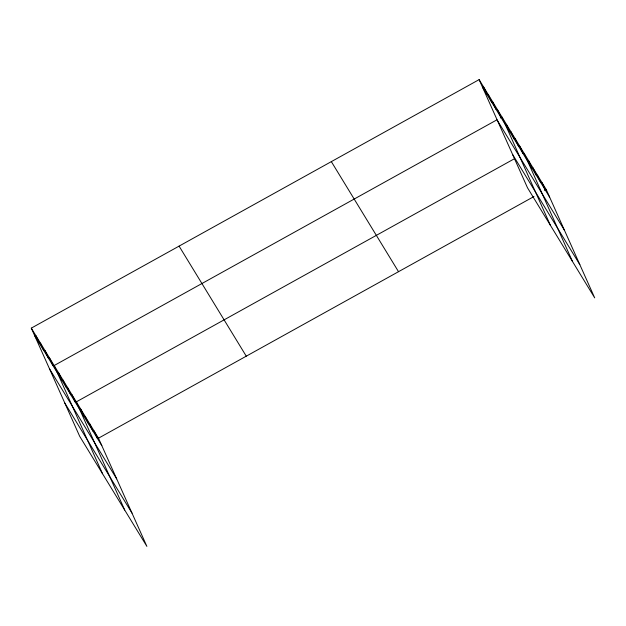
<?xml version="1.0" encoding="UTF-8"?>
<svg xmlns="http://www.w3.org/2000/svg" width="626" height="626" viewBox="0 0 626 626"><rect width="100%" height="100%" fill="white"/><g stroke="black" fill="none" stroke-linecap="round" stroke-linejoin="round"><path stroke-width="0.94" d="M31.3 328.126L98.485 438.184L146.883 546.381L79.698 436.322L31.3 328.126L479.117 79.619L546.302 189.678L594.7 297.874L527.515 187.816L479.117 79.619M497.036 119.777L54.141 365.545L102.539 473.741M500.315 117.954L501.958 117.039L550.356 225.235M514.275 158.824L76.317 401.861L124.715 510.057M98.485 438.184L533.986 196.517M544.659 190.594L546.302 189.678M482.443 87.069L549.628 197.12M497.318 120.317L564.503 230.368M512.639 154.567L579.825 264.626M331.334 161.625L398.519 271.684M179.083 246.12L246.268 356.178M34.633 335.567L101.819 445.626M49.501 368.816L116.686 478.874M64.822 403.074L132.016 513.132M541.866 182.416L545.199 189.858M537.437 175.155L540.762 182.596M533 167.885L536.325 175.335M528.563 160.624L531.897 168.065M524.126 153.362L572.532 261.558M519.697 146.101L523.023 153.542M515.261 138.831L518.594 146.273M510.824 131.57L514.157 139.011M506.395 124.308L509.72 131.75M497.388 109.558L500.722 116.999M492.818 102.077L496.152 109.519M488.257 94.589L491.582 102.03M483.687 87.108L487.012 94.549M94.049 430.915L97.382 438.364M89.62 423.653L92.945 431.095M85.183 416.392L88.516 423.833M80.746 409.13L84.08 416.572M71.88 394.599L75.214 402.041M67.444 387.337L70.777 394.779M63.015 380.068L66.34 387.517M58.578 372.806L61.904 380.248M49.571 358.056L52.905 365.506M45.009 350.576L48.335 358.017M40.44 343.095L43.765 350.537M35.87 335.606L39.195 343.048"/></g></svg>
